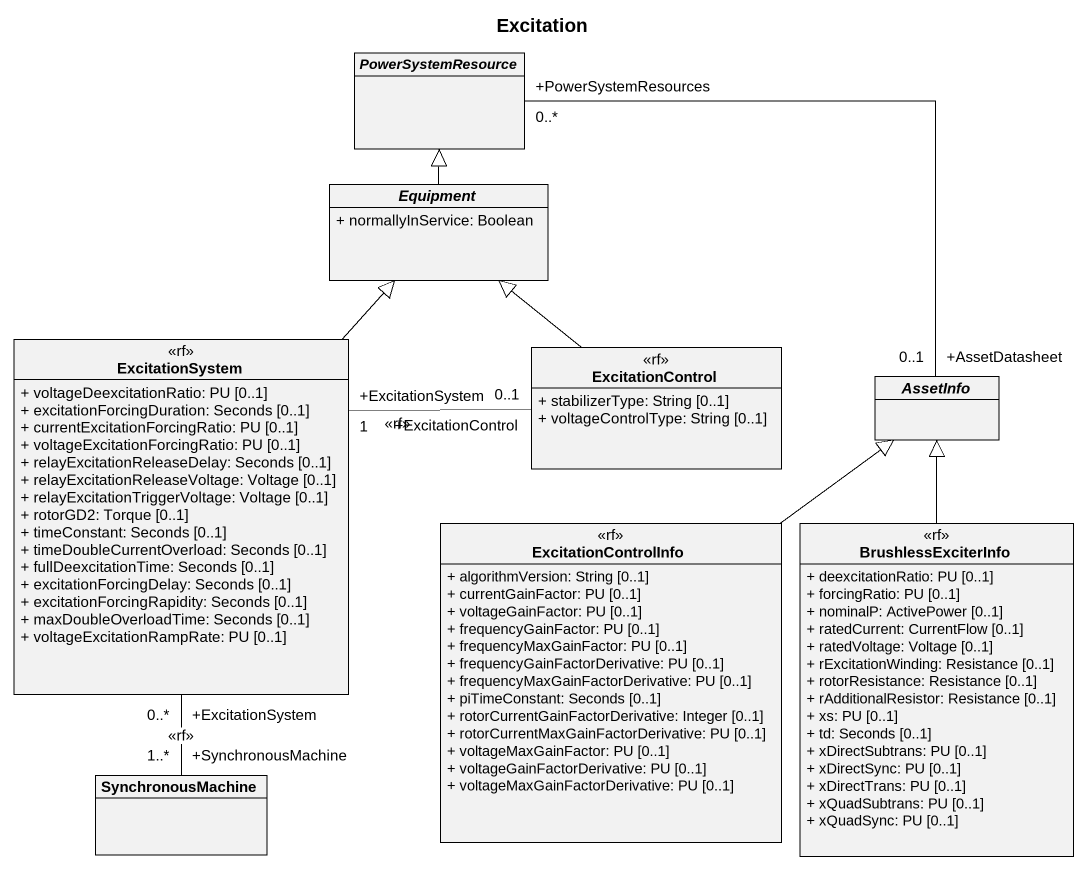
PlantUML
@startuml
title Excitation
hide circle
hide empty members
skinparam classAttributeIconSize 0
abstract class PowerSystemResource
abstract class Equipment {
  + normallyInService: Boolean
}
class ExcitationSystem <<rf>> {
  + voltageDeexcitationRatio: PU [0..1]
  + excitationForcingDuration: Seconds [0..1]
  + currentExcitationForcingRatio: PU [0..1]
  + voltageExcitationForcingRatio: PU [0..1]
  + relayExcitationReleaseDelay: Seconds [0..1]
  + relayExcitationReleaseVoltage: Voltage [0..1]
  + relayExcitationTriggerVoltage: Voltage [0..1]
  + rotorGD2: Torque [0..1]
  + timeConstant: Seconds [0..1]
  + timeDoubleCurrentOverload: Seconds [0..1]
  + fullDeexcitationTime: Seconds [0..1]
  + excitationForcingDelay: Seconds [0..1]
  + excitationForcingRapidity: Seconds [0..1]
  + maxDoubleOverloadTime: Seconds [0..1]
  + voltageExcitationRampRate: PU [0..1]
}
class ExcitationControl <<rf>> {
  + stabilizerType: String [0..1]
  + voltageControlType: String [0..1]
}
abstract class AssetInfo
class ExcitationControlInfo <<rf>> {
  + algorithmVersion: String [0..1]
  + currentGainFactor: PU [0..1]
  + voltageGainFactor: PU [0..1]
  + frequencyGainFactor: PU [0..1]
  + frequencyMaxGainFactor: PU [0..1]
  + frequencyGainFactorDerivative: PU [0..1]
  + frequencyMaxGainFactorDerivative: PU [0..1]
  + piTimeConstant: Seconds [0..1]
  + rotorCurrentGainFactorDerivative: Integer [0..1]
  + rotorCurrentMaxGainFactorDerivative: PU [0..1]
  + voltageMaxGainFactor: PU [0..1]
  + voltageGainFactorDerivative: PU [0..1]
  + voltageMaxGainFactorDerivative: PU [0..1]
}
class BrushlessExciterInfo <<rf>> {
  + deexcitationRatio: PU [0..1]
  + forcingRatio: PU [0..1]
  + nominalP: ActivePower [0..1]
  + ratedCurrent: CurrentFlow [0..1]
  + ratedVoltage: Voltage [0..1]
  + rExcitationWinding: Resistance [0..1]
  + rotorResistance: Resistance [0..1]
  + rAdditionalResistor: Resistance [0..1]
  + xs: PU [0..1]
  + td: Seconds [0..1]
  + xDirectSubtrans: PU [0..1]
  + xDirectSync: PU [0..1]
  + xDirectTrans: PU [0..1]
  + xQuadSubtrans: PU [0..1]
  + xQuadSync: PU [0..1]
}
class SynchronousMachine
Equipment -up-|> PowerSystemResource
ExcitationSystem -up-|> Equipment
ExcitationSystem "+ExcitationSystem\n1" -right- "+ExcitationControl\n0..1" ExcitationControl : <<rf>>
ExcitationSystem "+ExcitationSystem\n0..*" -- "+SynchronousMachine\n1..*" SynchronousMachine : <<rf>>
ExcitationControl -up-|> Equipment
AssetInfo "+AssetDatasheet\n0..1" -up- "+PowerSystemResources\n0..*" PowerSystemResource
ExcitationControlInfo -up-|> AssetInfo
BrushlessExciterInfo -up-|> AssetInfo
@enduml
